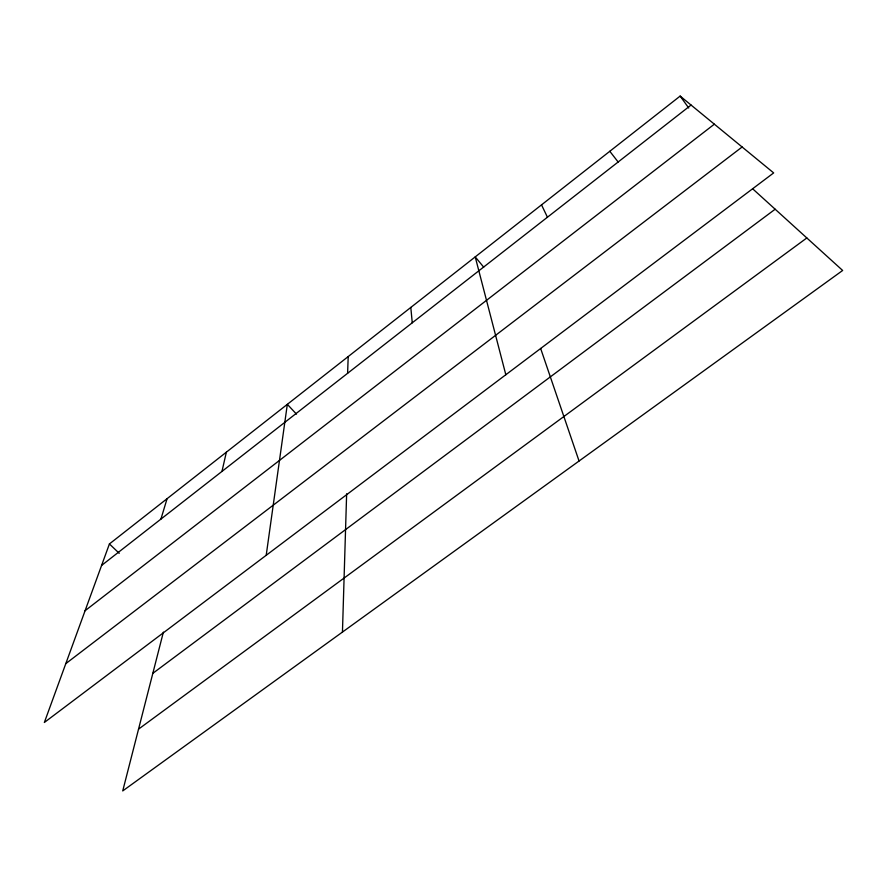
<?xml version="1.0" encoding="UTF-8"?>
<svg xmlns="http://www.w3.org/2000/svg" width="887" height="887" viewBox="0 0 887 887"><rect width="100%" height="100%" fill="white"/><g stroke="black" fill="none" stroke-linecap="round" stroke-linejoin="round"><path stroke-width="1.33" d="M342.449 632.076L346.64 493.782M347.604 373.294L348.203 356.563M266.2 555.306L287.333 404.328L296.48 414.129M221.961 471.429L226.362 452.17M163.374 632.132L122.728 790.916L842.65 270.468L752.597 188.743M160.913 519.106L167.078 498.694M109.423 543.942L44.35 722.473L773.664 172.91L680.152 96.084L109.423 543.942L119.224 553.311M101.584 565.44L691.062 105.054M85.085 610.711L714.357 124.18M65.782 663.653L742.12 146.998M152.83 673.333L775.16 209.221M138.538 729.136L806.837 237.96M483.703 267.164L475.221 256.886L505.823 374.735M609.801 151.278L618.139 162.011M680.152 96.084L688.733 108.003M541.525 204.864L547.434 217.226M540.638 348.447L579.056 461.029M410.803 307.434L412.255 322.801"/></g></svg>
